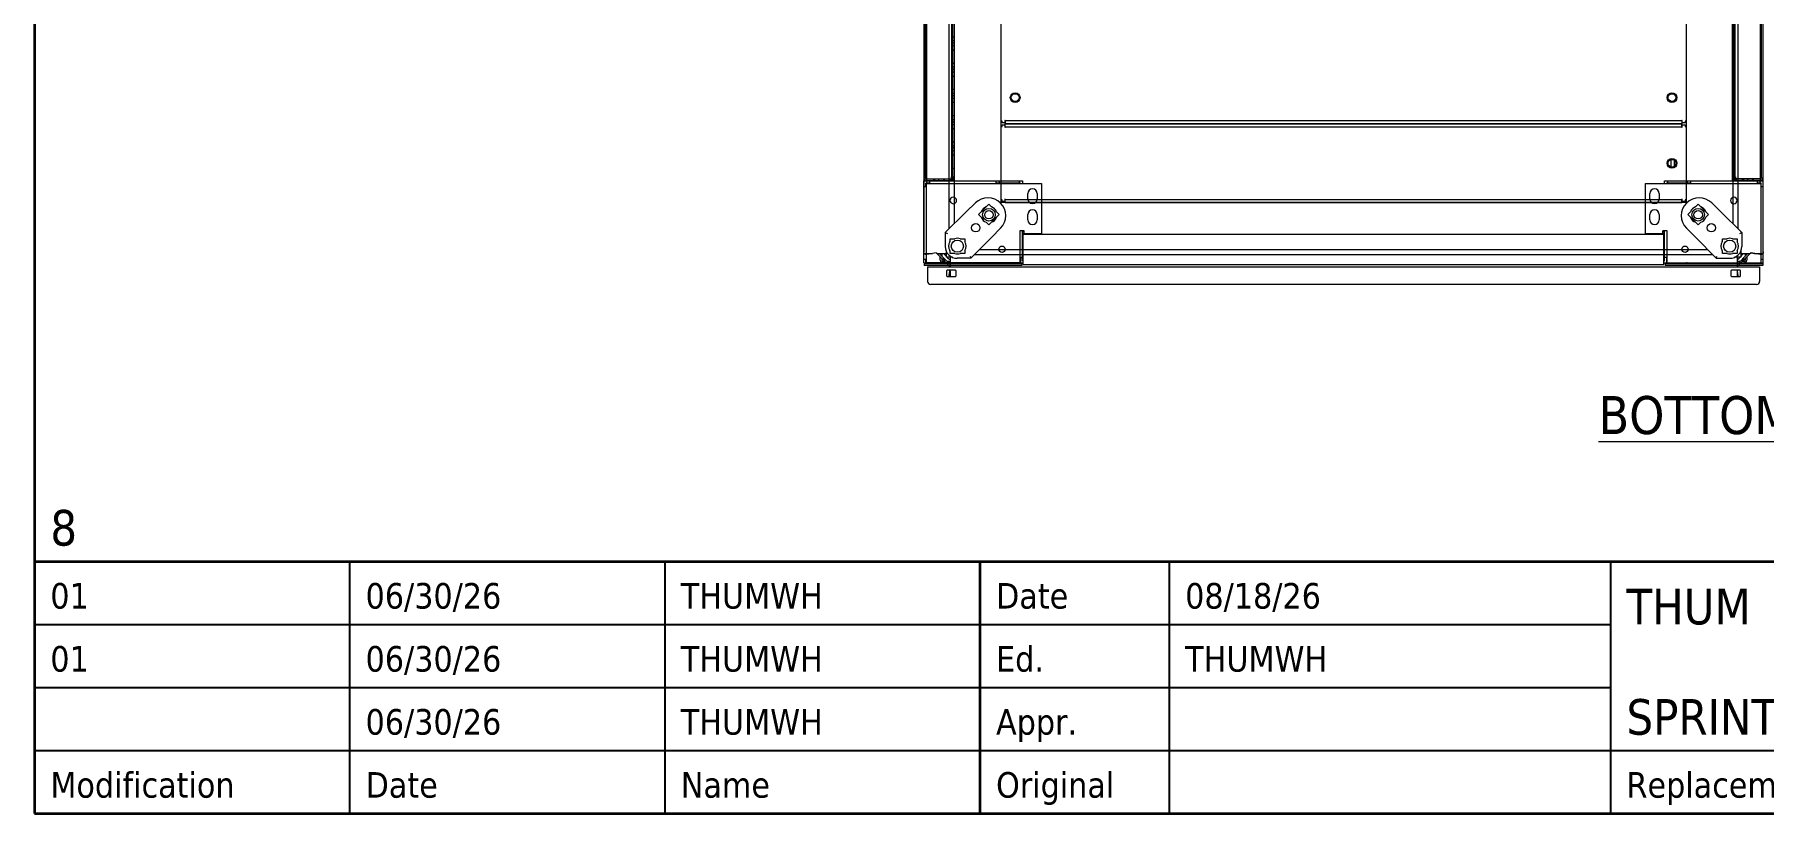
# Model space of a CAD drawing. Header units: millimetres. Extents: x 0 to 6300, y 0 to 4455.
# Drawn here: x 0 to 1645, y 0 to 741 of the extents above; entities that cross this region are included whole.
import ezdxf
from ezdxf.enums import TextEntityAlignment as Align

# ---------------------------------------------------------------- set-up
doc = ezdxf.new("R2010")
doc.units = ezdxf.units.MM
for name, color, linetype, lineweight in [('AM_0', 7, 'Continuous', 5), ('AM_4', 3, 'Continuous', 0), ('AM_7', 7, 'Continuous', 0), ('AM_9', 6, 'Continuous', 0), ('EPLAN108', 5, 'Continuous', 0), ('EPLAN201', 7, 'Continuous', 0), ('EPLAN451', 7, 'Continuous', 0), ('EPLAN452', 7, 'Continuous', 0), ('EPLAN453', 7, 'Continuous', 0)]:
    doc.layers.add(name, color=color, linetype=linetype, lineweight=lineweight)
doc.styles.add('Tahoma', font='')
doc.styles.get('Tahoma').set_extended_font_data('Tahoma')

# ---------------------------------------------------------------- blocks, each defined once
blk = doc.blocks.new('EPLFRAME')
at = {"layer": 'EPLAN201', "linetype": 'Continuous', "lineweight": 35, "ltscale": 4}
for p, q in [((0, 240), (6300, 240)), ((900, 0), (900, 240))]:
    blk.add_line(p, q, dxfattribs=at)
at = {"layer": 'EPLAN201', "linetype": 'Continuous', "lineweight": 25, "ltscale": 4}
for p, q in [((300, 0), (300, 240)), ((600, 0), (600, 240)), ((1080, 0), (1080, 240)), ((1500, 0), (1500, 240)), ((0, 180), (1500, 180)), ((0, 120), (1500, 120)), ((0, 60), (2760, 60))]:
    blk.add_line(p, q, dxfattribs=at)
at = {"layer": 'EPLAN201', "linetype": 'Continuous', "lineweight": 35, "ltscale": 4}
blk.add_lwpolyline([(0, 0), (6300, 0), (6300, 4455), (0, 4455)], close=True, dxfattribs=at)
at = {"layer": 'EPLAN201', "color": 7, "style": 'Tahoma'}
for s, height, p in [('Date', 24.38, (915, 195)), ('Ed.', 24.38, (915, 135)), ('Appr.', 24.38, (915, 75)), ('Modification', 24.381, (15, 15)), ('Date', 24.38, (315, 15)), ('Name', 24.38, (615, 15)), ('Original', 24.38, (915, 15)), ('Replacement of', 24.381, (1515, 15))]:
    blk.add_text(s, height=height, dxfattribs=at).set_placement(p)
at = {"layer": 'EPLAN451', "color": 7, "style": 'Tahoma'}
for tag, p, height in [('14_10014', (1515, 180), 33.9), ('14_10015', (2775, 180), 33.9), ('14_10011', (1515, 75), 33.9), ('14_10013', (4980, 75), 24.4), ('14_10151', (1095, 15), 24.4), ('14_10300', (6225, 15), 24.4)]:
    blk.add_attdef(tag, p, '', height=height, dxfattribs=at)
blk.add_attdef('4_25020', text='', height=24.4, dxfattribs=at).set_placement((6195, 15), align=Align.RIGHT)
at = {"layer": 'EPLAN452', "color": 7, "style": 'Tahoma'}
for tag, p, height in [('4_11041', (15, 255), 33.9), ('4_11071[1]', (15, 195), 24.4), ('4_11074[1]', (315, 195), 24.4), ('4_11070[1]', (615, 195), 24.4), ('4_11024', (1095, 195), 24.4), ('4_11011', (3465, 180), 33.9), ('4_11030', (4515, 180), 33.9), ('4_20132_1001', (5610, 195), 24.4), ('4_11071[2]', (15, 135), 24.4), ('4_11074[2]', (315, 135), 24.4), ('4_11070[2]', (615, 135), 24.4), ('4_11022', (1095, 135), 24.4), ('4_20134_1001', (5610, 135), 24.4), ('4_11071[3]', (15, 75), 24.4), ('4_11074[3]', (315, 75), 24.4), ('4_11070[3]', (615, 75), 24.4), ('4_11080', (1095, 75), 24.4), ('4_11059', (4515, 75), 24.4)]:
    blk.add_attdef(tag, p, '', height=height, dxfattribs=at)
for tag, height, p in [('4_11040', 33.9, (6285, 255)), ('4_11000', 24.4, (6285, 75)), ('4_11085', 24.4, (2115, 15)), ('4_11086', 24.4, (2745, 15))]:
    blk.add_attdef(tag, text='', height=height, dxfattribs=at).set_placement(p, align=Align.RIGHT)
at = {"layer": 'EPLAN453', "color": 7, "style": 'Tahoma'}
for tag, p in [('53_19005_1', (315, 4395)), ('53_19005', (945, 4395)), ('53_19005_8', (1575, 4395)), ('53_19005_6', (2205, 4395)), ('53_19005_7', (2835, 4395)), ('53_19005_9', (3465, 4395)), ('53_19005_3', (4095, 4395)), ('53_19005_2', (4725, 4395)), ('53_19005_4', (5355, 4395)), ('53_19005_5', (5985, 4395))]:
    blk.add_attdef(tag, text='', height=20.3, dxfattribs=at).set_placement(p, align=Align.BOTTOM_CENTER)
blk = doc.blocks.new('4_8XXX_00_19_M51GSR_OLD_1__0_in_8808_000_1__5')
at = {"layer": 'AM_0'}
for p, q in [((311.5, -284.9), (311.5, -292.1)), ((314.5, -285.4), (314.5, -291.6))]:
    blk.add_line(p, q, dxfattribs=at)
blk = doc.blocks.new('10_88XX_00_03_M51_1__0_in_8808_000_1__5')
at = {"layer": 'AM_0'}
for p, q in [((-325, -248.5), (-326, -248.5)), ((-325, -250), (-325, -248.5)), ((-322.3, -250), (-325, -250)), ((-322.3, -247.85), (-322.3, -250)), ((-322, -247.85), (-322.3, -247.85)), ((-322, -247.85), (-322, -251)), ((322, -248), (-322, -248)), ((322, -251), (-322, -251)), ((322.3, -247.85), (322, -247.85)), ((322, -247.85), (322, -251)), ((322.3, -250), (322.3, -247.85)), ((325, -250), (322.3, -250)), ((325, -248.5), (325, -250)), ((326, -248.5), (325, -248.5))]:
    blk.add_line(p, q, dxfattribs=at)
for centre, radius in [((-312.5, -226), 4.64), ((-312.5, -226), 3.7), ((312.5, -226), 4.64), ((312.5, -226), 3.7)]:
    blk.add_circle(centre, radius, dxfattribs=at)
blk = doc.blocks.new('11_88X0_00_02_M51_1__0_in_8808_000_1__5')
at = {"layer": 'AM_0'}
for p, q in [((-326, -253.5), (-325, -253.5)), ((-325, -252), (-322.3, -252)), ((-325, -253.5), (-325, -252)), ((-322.3, -252), (-322.3, -254.15)), ((-322.3, -254.15), (-322, -254.15)), ((-322, -254.15), (-322, -251)), ((-322, -251), (322, -251)), ((-322, -254), (322, -254)), ((322, -254.15), (322, -251)), ((322, -254.15), (322.3, -254.15)), ((322.3, -252), (325, -252)), ((322.3, -254.15), (322.3, -252)), ((325, -252), (325, -253.5)), ((325, -253.5), (326, -253.5)), ((-325, -323.5), (-326, -323.5)), ((-325, -325), (-325, -323.5)), ((-322.3, -325), (-325, -325)), ((-322, -322.85), (-322.3, -322.85)), ((-322.3, -322.85), (-322.3, -325)), ((-322, -326), (-322, -322.85)), ((-322, -323), (322, -323)), ((-322, -326), (322, -326)), ((322.3, -322.85), (322, -322.85)), ((322, -326), (322, -322.85)), ((322.3, -325), (322.3, -322.85)), ((325, -325), (322.3, -325)), ((325, -323.5), (325, -325)), ((326, -323.5), (325, -323.5))]:
    blk.add_line(p, q, dxfattribs=at)
for radius in [4.64, 3.7]:
    blk.add_circle((312.5, -288.5), radius, dxfattribs=at)
blk = doc.blocks.new('18_880X_00_18_M51_1__0_in_8808_000_1__5')
at = {"layer": 'AM_0'}
for p, q in [((-396, -387), (-396, -401)), ((-396, -387), (396, -387)), ((-377.5, -396), (-377.5, -390.5)), ((-377, -390), (-369.5, -390)), ((-369, -390.5), (-369, -396)), ((369, -396), (369, -390.5)), ((369.5, -390), (377, -390)), ((377.5, -390.5), (377.5, -396)), ((396, -387), (396, -401)), ((393, -404), (-393, -404)), ((-369.5, -396.5), (-377, -396.5)), ((377, -396.5), (369.5, -396.5))]:
    blk.add_line(p, q, dxfattribs=at)
for centre, radius, start, end in [((-377, -390.5), 0.5, 90, 180), ((-369.5, -390.5), 0.5, 0, 90), ((369.5, -390.5), 0.5, 90, 180), ((377, -390.5), 0.5, 0, 90), ((-393, -401), 3, 180, 270), ((-377, -396), 0.5, 180, 270), ((-369.5, -396), 0.5, 270, 0), ((369.5, -396), 0.5, 180, 270), ((377, -396), 0.5, 270, 0), ((393, -401), 3, 270, 0)]:
    blk.add_arc(centre, radius, start, end, dxfattribs=at)
blk = doc.blocks.new('19_8XXX_00_19_M51GE_1__1_0_in_8808_000_1__5')
at = {"layer": 'AM_0'}
for p, q in [((350.4, -326.3), (359, -334.8)), ((379, -354.6), (359, -334.8)), ((359, -334.8), (359, -334.8)), ((334.8, -359), (326.3, -350.4)), ((334.8, -359), (334.8, -359)), ((354.6, -379), (334.8, -359)), ((377, -355.4), (379, -354.6)), ((379, -354.6), (379, -367.7)), ((354.6, -379), (355.4, -377)), ((354.6, -379), (367.7, -379))]:
    blk.add_line(p, q, dxfattribs=at)
for centre, radius in [((337.5, -337.5), 6.01), ((337.5, -337.5), 4.01), ((367.5, -367.5), 5.81)]:
    blk.add_circle(centre, radius, dxfattribs=at)
for centre, radius, start, end in [((338.4, -338.4), 17, 45.214, 224.786), ((367.7, -367.7), 11.3, 270, 0)]:
    blk.add_arc(centre, radius, start, end, dxfattribs=at)
blk = doc.blocks.new('20_8XXX_00_19_M51GE_1__2_0_in_8808_000_1__5')
at = {"layer": 'AM_0'}
for p, q in [((-359, -334.8), (-350.4, -326.3)), ((-379, -354.6), (-359, -334.8)), ((-359, -334.8), (-359, -334.8)), ((-379, -354.6), (-379, -367.7)), ((-379, -354.6), (-377, -355.4)), ((-354.6, -379), (-334.8, -359)), ((-326.3, -350.4), (-334.8, -359)), ((-334.8, -359), (-334.8, -359)), ((-355.4, -377), (-354.6, -379)), ((-354.6, -379), (-367.7, -379))]:
    blk.add_line(p, q, dxfattribs=at)
for centre, radius in [((-337.5, -337.5), 6.01), ((-337.5, -337.5), 4.01), ((-367.5, -367.5), 5.81)]:
    blk.add_circle(centre, radius, dxfattribs=at)
for centre, radius, start, end in [((-338.4, -338.4), 17, 315.214, 134.786), ((-367.7, -367.7), 11.3, 180, 270)]:
    blk.add_arc(centre, radius, start, end, dxfattribs=at)
blk = doc.blocks.new('25_8X0X_00_12_M51_1__1_0_in_8808_000_1__5')
at = {"layer": 'AM_0'}
for p, q in [((387.3, -374.1), (374.4, -387)), ((384.8, -374.5), (374.5, -384.8)), ((396.6, -375.5), (387.8, -373.9)), ((374.3, -390), (375.5, -396.5)), ((379.6, -379.6), (379.8, -379.8)), ((381.6, -379.8), (379.8, -379.8)), ((379.8, -379.8), (379.8, -381.6))]:
    blk.add_line(p, q, dxfattribs=at)
for points in [[(387.3, -374.1), (387.4, -374), (387.4, -374), (387.4, -374), (387.5, -374), (387.5, -373.9), (387.6, -373.9), (387.6, -373.9), (387.6, -373.9), (387.7, -373.9), (387.7, -373.9), (387.8, -373.9)], [(399, -374.5), (398.9, -374.7), (398.7, -374.8), (398.5, -375), (398.4, -375.1), (398.2, -375.2), (398, -375.3), (397.8, -375.4), (397.6, -375.4), (397.4, -375.5), (397.1, -375.5), (396.9, -375.5), (396.7, -375.5), (396.6, -375.5)], [(399.5, -373), (399.5, -373.2), (399.5, -373.4), (399.4, -373.6), (399.3, -373.9), (399.3, -374.1), (399.2, -374.2), (399, -374.4), (399, -374.5)]]:
    blk.add_lwpolyline(points, dxfattribs=at)
blk = doc.blocks.new('26_8X0X_00_12_M51_1__2_0_in_8808_000_1__5')
at = {"layer": 'AM_0'}
for p, q in [((-387.8, -373.9), (-396.6, -375.5)), ((-374.4, -387), (-387.3, -374.1)), ((-374.5, -384.8), (-384.8, -374.5)), ((-379.8, -379.8), (-381.6, -379.8)), ((-379.6, -379.6), (-379.8, -379.8)), ((-379.8, -381.6), (-379.8, -379.8)), ((-375.5, -396.5), (-374.3, -390))]:
    blk.add_line(p, q, dxfattribs=at)
for points in [[(-399, -374.5), (-399.1, -374.3), (-399.2, -374.1), (-399.3, -373.9), (-399.4, -373.7), (-399.4, -373.5), (-399.5, -373.3), (-399.5, -373.1), (-399.5, -373)], [(-396.6, -375.5), (-396.8, -375.5), (-397, -375.5), (-397.2, -375.5), (-397.4, -375.5), (-397.6, -375.4), (-397.9, -375.3), (-398.1, -375.3), (-398.2, -375.2), (-398.4, -375), (-398.6, -374.9), (-398.8, -374.8), (-398.9, -374.6), (-399, -374.5)], [(-387.8, -373.9), (-387.7, -373.9), (-387.7, -373.9), (-387.6, -373.9), (-387.6, -373.9), (-387.6, -373.9), (-387.5, -373.9), (-387.5, -374), (-387.4, -374), (-387.4, -374), (-387.4, -374), (-387.3, -374.1)]]:
    blk.add_lwpolyline(points, dxfattribs=at)
blk = doc.blocks.new('36_88X8_00_11_M51_1__0_in_8808_000_1__5')
at = {"layer": 'AM_0'}
for p, q in [((-374.4, 387), (-374.5, 386.9)), ((-374.5, 386.9), (-374.5, 378)), ((374.5, 386.9), (374.4, 387)), ((374.5, 386.9), (374.5, 378)), ((-399.5, 373), (-399.5, -373)), ((-399, 374.5), (-391.1, 374.5)), ((-391.1, 374.5), (-387.8, 373.9)), ((-387.3, 374.1), (-386.9, 374.5)), ((-386.9, 374.5), (-378, 374.5)), ((-378, 378), (-372.2, 378)), ((-378, 372.2), (-378, 378)), ((351.1, 375.5), (-351.1, 375.5)), ((372.2, 378), (378, 378)), ((378, 378), (378, 372.2)), ((378, 374.5), (386.9, 374.5)), ((387.3, 374.1), (386.9, 374.5)), ((391.1, 374.5), (387.8, 373.9)), ((391.1, 374.5), (399, 374.5)), ((399.5, -373), (399.5, 373)), ((-375.5, 351.1), (-375.5, -351.1)), ((375.5, -351.1), (375.5, 351.1)), ((-399, -374.5), (-391.1, -374.5)), ((-387.8, -373.9), (-391.1, -374.5)), ((-386.9, -374.5), (-387.3, -374.1)), ((-386.9, -374.5), (-378, -374.5)), ((-378, -378), (-378, -372.2)), ((-372.2, -378), (-378, -378)), ((-374.5, -378), (-374.5, -386.9)), ((-351.1, -375.5), (351.1, -375.5)), ((378, -378), (372.2, -378)), ((374.5, -378), (374.5, -386.9)), ((378, -372.2), (378, -378)), ((378, -374.5), (386.9, -374.5)), ((386.9, -374.5), (387.3, -374.1)), ((387.8, -373.9), (391.1, -374.5)), ((391.1, -374.5), (399, -374.5)), ((-374.4, -387), (-374.5, -386.9)), ((-374.5, -391.1), (-374.3, -390)), ((-374.5, -391.1), (-374.5, -396.5)), ((374.3, -390), (374.5, -391.1)), ((374.5, -386.9), (374.4, -387)), ((374.5, -391.1), (374.5, -396.5))]:
    blk.add_line(p, q, dxfattribs=at)
for points in [[(-399.5, 373), (-399.5, 373.2), (-399.5, 373.4), (-399.4, 373.6), (-399.3, 373.9), (-399.3, 374.1), (-399.2, 374.2), (-399, 374.4), (-399, 374.5)], [(-387.3, 374.1), (-387.4, 374), (-387.4, 374), (-387.4, 374), (-387.5, 374), (-387.5, 373.9), (-387.6, 373.9), (-387.6, 373.9), (-387.6, 373.9), (-387.7, 373.9), (-387.7, 373.9), (-387.8, 373.9)], [(387.3, 374.1), (387.4, 374), (387.4, 374), (387.4, 374), (387.5, 374), (387.5, 373.9), (387.6, 373.9), (387.6, 373.9), (387.6, 373.9), (387.7, 373.9), (387.7, 373.9), (387.8, 373.9)], [(399.5, 373), (399.5, 373.2), (399.5, 373.4), (399.4, 373.6), (399.3, 373.9), (399.3, 374.1), (399.2, 374.2), (399, 374.4), (399, 374.5)], [(-399, -374.5), (-399.1, -374.3), (-399.2, -374.1), (-399.3, -373.9), (-399.4, -373.7), (-399.4, -373.5), (-399.5, -373.3), (-399.5, -373.1), (-399.5, -373)], [(-387.8, -373.9), (-387.7, -373.9), (-387.7, -373.9), (-387.6, -373.9), (-387.6, -373.9), (-387.6, -373.9), (-387.5, -373.9), (-387.5, -374), (-387.4, -374), (-387.4, -374), (-387.4, -374), (-387.3, -374.1)], [(387.8, -373.9), (387.7, -373.9), (387.7, -373.9), (387.6, -373.9), (387.6, -373.9), (387.6, -373.9), (387.5, -373.9), (387.5, -374), (387.4, -374), (387.4, -374), (387.4, -374), (387.3, -374.1)], [(399, -374.5), (399.1, -374.3), (399.2, -374.1), (399.3, -373.9), (399.4, -373.7), (399.4, -373.5), (399.5, -373.3), (399.5, -373.1), (399.5, -373)]]:
    blk.add_lwpolyline(points, dxfattribs=at)
blk = doc.blocks.new('41_88X8_00_13_M51_1__0_in_8808_000_1__5')
at = {"layer": 'AM_0'}
for p, q in [((-374.5, 382.2), (-377, 382.2)), ((-375.5, 383.8), (-374.5, 383.8)), ((374.5, 383.8), (375.5, 383.8)), ((377, 382.2), (374.5, 382.2)), ((-383.8, 374.5), (-383.8, 375.5)), ((-382.2, 377), (-382.2, 374.5)), ((382.2, 377), (382.2, 374.5)), ((383.8, 375.5), (383.8, 374.5)), ((-383.8, -375.5), (-383.8, -374.5)), ((-383.8, -380.8), (-383.8, -377.6)), ((-382.2, -374.5), (-382.2, -377)), ((382.2, -374.5), (382.2, -377)), ((383.8, -374.5), (383.8, -375.5)), ((383.8, -377.6), (383.8, -380.8)), ((-382.2, -379.1), (-382.2, -380.8)), ((-379.1, -382.2), (-380.8, -382.2)), ((-377.6, -383.8), (-380.8, -383.8)), ((-374.5, -382.2), (-377, -382.2)), ((-374.5, -383.8), (-375.5, -383.8)), ((377, -382.2), (374.5, -382.2)), ((375.5, -383.8), (374.5, -383.8)), ((380.8, -383.8), (377.6, -383.8)), ((380.8, -382.2), (379.1, -382.2)), ((382.2, -379.1), (382.2, -380.8))]:
    blk.add_line(p, q, dxfattribs=at)
for centre, radius, start, end in [((-367.5, 367.5), 14.5, 118.8657, 133.6028), ((367.5, 367.5), 14.5, 46.3972, 61.1343), ((380.8, 380.8), 3, 8.818, 81.182), ((-367.5, 367.5), 14.5, 136.3972, 151.1343), ((367.5, 367.5), 14.5, 28.8657, 43.6028), ((-367.5, -367.5), 14.5, 208.8657, 223.6028), ((-367.5, -367.5), 14.5, 226.3972, 241.1343), ((367.5, -367.5), 14.5, 298.8657, 313.6028), ((367.5, -367.5), 14.5, 316.3972, 331.1343), ((-380.8, -380.8), 3, 180, 270), ((-380.8, -380.8), 1.5, 180, 270), ((380.8, -380.8), 3, 270, 0), ((380.8, -380.8), 1.5, 270, 0)]:
    blk.add_arc(centre, radius, start, end, dxfattribs=at)
blk = doc.blocks.new('42_88X8_00_01_M51_1__0_in_8808_000_1__5')
at = {"layer": 'AM_0'}
for p, q in [((-346.2, 370.5), (346.2, 370.5)), ((-370.5, 346.2), (-370.5, -346.2)), ((370.5, 346.2), (370.5, -346.2)), ((-326.4, 326.4), (-326, 326)), ((326, 326), (-326, 326)), ((-326, 326), (-326, -326)), ((326, 326), (326.4, 326.4)), ((326, 326), (326, -326)), ((-326.4, -326.4), (-326, -326)), ((326, -326), (-326, -326)), ((326.4, -326.4), (326, -326)), ((-346.2, -370.5), (346.2, -370.5))]:
    blk.add_line(p, q, dxfattribs=at)
blk = doc.blocks.new('1_8660_0XX_200_P3_1_0_in_8660_023_1_300__5')
at = {"layer": 'AM_0'}
for p, q in [((306, -133.5), (306, -136)), ((306, -133.5), (308, -133.5)), ((306, -134), (399, -134)), ((399, -136), (306, -136)), ((326, -134), (326, -133.5)), ((345.5, -133.9), (326, -133.9)), ((345.5, -133.9), (345.5, -133.5)), ((359.5, -134), (359.5, -133.5)), ((379, -133.5), (379, -134)), ((397, -133.5), (399, -133.5)), ((399, -133.5), (399, -136))]:
    blk.add_line(p, q, dxfattribs=at)
for points in [[(327, -133.5), (326.9, -133.5), (326.8, -133.5), (326.7, -133.5), (326.7, -133.5), (326.6, -133.5), (326.5, -133.5), (326.4, -133.5), (326.4, -133.5), (326.3, -133.5), (326.2, -133.6), (326.2, -133.6), (326.1, -133.6), (326.1, -133.6), (326.1, -133.6), (326, -133.6), (326, -133.6), (326, -133.7), (326, -133.7)], [(378, -133.5), (378.1, -133.5), (378.2, -133.5), (378.3, -133.5), (378.3, -133.5), (378.4, -133.5), (378.5, -133.5), (378.6, -133.5), (378.6, -133.5), (378.7, -133.5), (378.8, -133.6), (378.8, -133.6), (378.9, -133.6), (378.9, -133.6), (378.9, -133.6), (379, -133.6), (379, -133.6), (379, -133.7), (379, -133.7)]]:
    blk.add_lwpolyline(points, dxfattribs=at)
blk = doc.blocks.new('2_8600_0XX_200_P21_1_0_in_8660_023_1_300__5')
at = {"layer": 'AM_0'}
for p, q in [((287.5, -58), (397, -58)), ((287.5, -105.8), (287.5, -58)), ((305.5, -55.5), (399.5, -55.5)), ((305.5, -58), (305.5, -55.5)), ((307.5, -57.5), (307.5, -58)), ((330.5, -57.5), (307.5, -57.5)), ((308.5, -57.5), (308.5, -55.5)), ((327.5, -57.5), (327.5, -55.5)), ((330.5, -58), (330.5, -55.5)), ((371, -51.5), (373, -51.5)), ((371, -55.5), (371, -51.5)), ((373, -51.5), (373, -55.5)), ((393.9, -58), (393.9, -55.5)), ((397.5, -57.5), (393.9, -57.5)), ((396.5, -57.5), (396.5, -55.5)), ((397, -58), (397, -133.5)), ((399.5, -61.2), (397, -61.2)), ((397.5, -61.2), (397.5, -57.5)), ((399.5, -133.5), (399.5, -55.5)), ((291.5, -72.5), (291.5, -67.5)), ((300.5, -67.5), (300.5, -72.5)), ((334.9, -80.2), (337.5, -77.6)), ((337.5, -77.6), (347.4, -87.5)), ((369.2, -72), (369.5, -71.7)), ((373.8, -76), (373.5, -76.3)), ((291.5, -92.5), (291.5, -87.5)), ((300.5, -87.5), (300.5, -92.5)), ((327.6, -87.5), (330.2, -84.9)), ((337.5, -97.4), (327.6, -87.5)), ((340.1, -94.8), (337.5, -97.4)), ((347.4, -87.5), (344.8, -90.1)), ((305.5, -105.8), (287.5, -105.8)), ((304, -105.8), (304, -102.8)), ((308, -102.8), (304, -102.8)), ((304, -103.8), (305.5, -103.8)), ((305.5, -131.5), (305.5, -102.8)), ((308, -133.5), (308, -102.8)), ((360.5, -113), (360.5, -110.5)), ((360.5, -110.5), (364.8, -110.5)), ((370.2, -110.5), (374.5, -110.5)), ((374.5, -110.5), (374.5, -113)), ((304.8, -131.5), (305.5, -131.5)), ((308, -128.3), (305.5, -128.3)), ((307.5, -128.5), (305.5, -128.5)), ((307.5, -128.3), (307.5, -133.5)), ((360.5, -124.5), (360.5, -122)), ((364.8, -124.5), (360.5, -124.5)), ((374.5, -124.5), (370.2, -124.5)), ((374.5, -122), (374.5, -124.5)), ((399.5, -130.1), (397, -130.1)), ((397.5, -133.5), (397.5, -130.1)), ((304.8, -133.5), (306, -133.5)), ((308, -133.5), (397, -133.5)), ((399, -133.5), (399.5, -133.5))]:
    blk.add_line(p, q, dxfattribs=at)
for centre, radius in [((350, -100), 4), ((325, -120.5), 3.05)]:
    blk.add_circle(centre, radius, dxfattribs=at)
for centre, radius, start, end in [((296, -67.5), 4.5, 0, 180), ((296, -72.5), 4.5, 180, 0), ((337.5, -87.5), 7.75, 109.5854, 160.4146), ((337.5, -87.5), 7.75, 19.5854, 70.4146), ((371.4, -74.1), 3.05, 135, 315), ((371.6, -73.9), 3.05, 315, 135), ((296, -87.5), 4.5, 0, 180), ((296, -92.5), 4.5, 180, 0), ((337.5, -87.5), 7.75, 199.5854, 250.4146), ((337.5, -87.5), 7.75, 289.5854, 340.4146), ((366, -117.5), 7, 143.1301, 216.8699), ((360, -113), 0.5, 323.1301, 0), ((364.8, -110), 0.5, 270, 291.0395), ((367.5, -117), 7, 68.9605, 111.0395), ((370.2, -110), 0.5, 248.9605, 270), ((375, -113), 0.5, 180, 216.8699), ((369, -117.5), 7, 323.1301, 36.8699), ((360, -122), 0.5, 0, 36.8699), ((364.8, -125), 0.5, 68.9605, 90), ((367.5, -118), 7, 248.9605, 291.0395), ((370.2, -125), 0.5, 90, 111.0395), ((375, -122), 0.5, 143.1301, 180)]:
    blk.add_arc(centre, radius, start, end, dxfattribs=at)
blk = doc.blocks.new('3_8660_0XX_200_P3_2_0_in_8660_023_1_300__5')
at = {"layer": 'AM_0'}
for p, q in [((-399, -133.5), (-399, -136)), ((-399, -133.5), (-397, -133.5)), ((-399, -134), (-306, -134)), ((-306, -136), (-399, -136)), ((-379, -134), (-379, -133.5)), ((-359.5, -133.9), (-379, -133.9)), ((-359.5, -133.9), (-359.5, -133.5)), ((-345.5, -134), (-345.5, -133.5)), ((-326, -133.5), (-326, -134)), ((-308, -133.5), (-306, -133.5)), ((-306, -133.5), (-306, -136))]:
    blk.add_line(p, q, dxfattribs=at)
for points in [[(-378, -133.5), (-378.1, -133.5), (-378.2, -133.5), (-378.3, -133.5), (-378.3, -133.5), (-378.4, -133.5), (-378.5, -133.5), (-378.6, -133.5), (-378.6, -133.5), (-378.7, -133.5), (-378.8, -133.6), (-378.8, -133.6), (-378.9, -133.6), (-378.9, -133.6), (-378.9, -133.6), (-379, -133.6), (-379, -133.6), (-379, -133.7), (-379, -133.7)], [(-327, -133.5), (-326.9, -133.5), (-326.8, -133.5), (-326.7, -133.5), (-326.7, -133.5), (-326.6, -133.5), (-326.5, -133.5), (-326.4, -133.5), (-326.4, -133.5), (-326.3, -133.5), (-326.2, -133.6), (-326.2, -133.6), (-326.1, -133.6), (-326.1, -133.6), (-326.1, -133.6), (-326, -133.6), (-326, -133.6), (-326, -133.7), (-326, -133.7)]]:
    blk.add_lwpolyline(points, dxfattribs=at)
blk = doc.blocks.new('4_8600_0XX_200_P2_1_0_in_8660_023_1_300__5')
at = {"layer": 'AM_0'}
for p, q in [((-399.5, -55.5), (-305.5, -55.5)), ((-399.5, -133.5), (-399.5, -55.5)), ((-397, -61.2), (-399.5, -61.2)), ((-393.9, -57.5), (-397.5, -57.5)), ((-397.5, -61.2), (-397.5, -57.5)), ((-397, -58), (-287.5, -58)), ((-397, -133.5), (-397, -58)), ((-396.5, -57.5), (-396.5, -55.5)), ((-393.9, -55.5), (-393.9, -58)), ((-373, -55.5), (-373, -51.5)), ((-373, -51.5), (-371, -51.5)), ((-371, -51.5), (-371, -55.5)), ((-330.5, -58), (-330.5, -55.5)), ((-307.5, -57.5), (-330.5, -57.5)), ((-327.5, -57.5), (-327.5, -55.5)), ((-308.5, -57.5), (-308.5, -55.5)), ((-307.5, -58), (-307.5, -57.5)), ((-305.5, -55.5), (-305.5, -58)), ((-287.5, -58), (-287.5, -105.8)), ((-373.5, -76.3), (-373.8, -76)), ((-369.5, -71.7), (-369.2, -72)), ((-347.4, -87.5), (-337.5, -77.6)), ((-337.5, -77.6), (-334.9, -80.2)), ((-300.5, -72.5), (-300.5, -67.5)), ((-291.5, -67.5), (-291.5, -72.5)), ((-344.8, -90.1), (-347.4, -87.5)), ((-337.5, -97.4), (-340.1, -94.8)), ((-327.6, -87.5), (-337.5, -97.4)), ((-330.2, -84.9), (-327.6, -87.5)), ((-300.5, -92.5), (-300.5, -87.5)), ((-291.5, -87.5), (-291.5, -92.5)), ((-374.5, -113), (-374.5, -110.5)), ((-374.5, -110.5), (-370.2, -110.5)), ((-364.8, -110.5), (-360.5, -110.5)), ((-360.5, -110.5), (-360.5, -113)), ((-308, -102.8), (-308, -133.5)), ((-304, -102.8), (-308, -102.8)), ((-305.5, -131.5), (-305.5, -102.8)), ((-305.5, -103.8), (-304, -103.8)), ((-287.5, -105.8), (-305.5, -105.8)), ((-304, -105.8), (-304, -102.8)), ((-397, -130.1), (-399.5, -130.1)), ((-397.5, -133.5), (-397.5, -130.1)), ((-374.5, -124.5), (-374.5, -122)), ((-370.2, -124.5), (-374.5, -124.5)), ((-360.5, -124.5), (-364.8, -124.5)), ((-360.5, -122), (-360.5, -124.5)), ((-305.5, -128.3), (-308, -128.3)), ((-307.5, -128.3), (-307.5, -133.5)), ((-307.5, -128.5), (-305.5, -128.5)), ((-305.5, -131.5), (-304.8, -131.5)), ((-399, -133.5), (-399.5, -133.5)), ((-308, -133.5), (-397, -133.5)), ((-306, -133.5), (-304.8, -133.5))]:
    blk.add_line(p, q, dxfattribs=at)
for centre, radius in [((-350, -100), 4), ((-325, -120.5), 3.05)]:
    blk.add_circle(centre, radius, dxfattribs=at)
for centre, radius, start, end in [((-296, -67.5), 4.5, 0, 180), ((-371.6, -73.9), 3.05, 45, 225), ((-371.4, -74.1), 3.05, 225, 45), ((-337.5, -87.5), 7.75, 109.5854, 160.4146), ((-337.5, -87.5), 7.75, 19.5854, 70.4146), ((-296, -72.5), 4.5, 180, 0), ((-337.5, -87.5), 7.75, 199.5854, 250.4146), ((-337.5, -87.5), 7.75, 289.5854, 340.4146), ((-296, -87.5), 4.5, 360, 180), ((-296, -92.5), 4.5, 180, 0), ((-369, -117.5), 7, 143.1301, 216.8699), ((-375, -113), 0.5, 323.1301, 0), ((-370.2, -110), 0.5, 270, 291.0395), ((-367.5, -117), 7, 68.9605, 111.0395), ((-364.8, -110), 0.5, 248.9605, 270), ((-360, -113), 0.5, 180, 216.8699), ((-366, -117.5), 7, 323.1301, 36.8699), ((-375, -122), 0.5, 360, 36.8699), ((-370.2, -125), 0.5, 68.9605, 90), ((-367.5, -118), 7, 248.9605, 291.0395), ((-364.8, -125), 0.5, 90, 111.0395), ((-360, -122), 0.5, 143.1301, 180)]:
    blk.add_arc(centre, radius, start, end, dxfattribs=at)
blk = doc.blocks.new('5_8660_023_P1_0_in_8660_023_1_300__5')
at = {"layer": 'AM_0'}
for p, q in [((-304.75, -106), (304.75, -106)), ((-304.75, -135), (-304.75, -106)), ((304.75, -135), (304.75, -106)), ((-304.75, -135), (304.75, -135))]:
    blk.add_line(p, q, dxfattribs=at)
blk = doc.blocks.new('1_8660_044_P1_1_0_in_8660_044_1_300__5')
at = {"layer": 'AM_0'}
for p, q in [((-150, 303), (-150, -303)), ((-147.5, 305.5), (-121, 305.5)), ((-121, 305.5), (-121, -305.5)), ((-147.5, -305.5), (-121, -305.5))]:
    blk.add_line(p, q, dxfattribs=at)
for points in [[(-147.5, 305.5), (-147.7, 305.5), (-147.9, 305.5), (-148.1, 305.4), (-148.4, 305.3), (-148.6, 305.3), (-148.8, 305.2), (-148.9, 305), (-149.1, 304.9), (-149.3, 304.8), (-149.4, 304.6), (-149.5, 304.4), (-149.7, 304.3), (-149.8, 304.1), (-149.8, 303.9), (-149.9, 303.6), (-150, 303.4), (-150, 303.2), (-150, 303)], [(-150, -303), (-150, -303.2), (-150, -303.4), (-149.9, -303.6), (-149.8, -303.9), (-149.8, -304.1), (-149.7, -304.2), (-149.5, -304.4), (-149.4, -304.6), (-149.3, -304.8), (-149.1, -304.9), (-148.9, -305), (-148.8, -305.2), (-148.6, -305.3), (-148.4, -305.3), (-148.1, -305.4), (-147.9, -305.5), (-147.7, -305.5), (-147.5, -305.5)]]:
    blk.add_lwpolyline(points, dxfattribs=at)
at = {"layer": 'AM_4'}
for p, q in [((-147.5, 305.5), (-147.5, -305.5)), ((-123.5, 305.5), (-123.5, -305.5))]:
    blk.add_line(p, q, dxfattribs=at)
at = {"layer": 'AM_7', "ltscale": 1.5}
for p, q in [((-135.5, 305.6), (-135.5, 303.9)), ((-120.9, 275), (-122.6, 275)), ((-120.9, 250), (-122.6, 250)), ((-120.9, 225), (-122.6, 225)), ((-120.9, 200), (-122.6, 200)), ((-120.9, 175), (-122.6, 175)), ((-120.9, 150), (-122.6, 150)), ((-120.9, 125), (-122.6, 125)), ((-120.9, 100), (-122.6, 100)), ((-120.9, 75), (-122.6, 75)), ((-120.9, 50), (-122.6, 50)), ((-120.9, 25), (-122.6, 25)), ((-120.9, 0), (-122.6, 0)), ((-120.9, -25), (-122.6, -25)), ((-120.9, -50), (-122.6, -50)), ((-120.9, -75), (-122.6, -75)), ((-120.9, -100), (-122.6, -100)), ((-120.9, -125), (-122.6, -125)), ((-120.9, -150), (-122.6, -150)), ((-120.9, -175), (-122.6, -175)), ((-120.9, -200), (-122.6, -200)), ((-120.9, -225), (-122.6, -225)), ((-120.9, -250), (-122.6, -250)), ((-120.9, -275), (-122.6, -275)), ((-135.5, -305.6), (-135.5, -303.9))]:
    blk.add_line(p, q, dxfattribs=at)
at = {"layer": 'AM_9', "ltscale": 2}
for p, q in [((-148.5, 303), (-150, 303)), ((-148.5, 303), (-148.5, -303)), ((-147.5, 304), (-121, 304)), ((-140.8, 305.5), (-140.8, 304)), ((-139.8, 304), (-139.8, 305.5)), ((-131.2, 304), (-131.2, 305.5)), ((-130.2, 304), (-130.2, 305.5)), ((-124.5, 304), (-124.5, 305.5)), ((-124, 304), (-124, 305.5)), ((-123, 304), (-123, 305.5)), ((-122.5, 305.5), (-122.5, -305.5)), ((-122.5, 293.8), (-121, 293.8)), ((-122.5, 281.2), (-121, 281.2)), ((-121, 277.2), (-122.5, 277.2)), ((-122.5, 272.8), (-121, 272.8)), ((-122.5, 268.8), (-121, 268.8)), ((-122.5, 256.2), (-121, 256.2)), ((-121, 252.2), (-122.5, 252.2)), ((-122.5, 247.8), (-121, 247.8)), ((-122.5, 243.8), (-121, 243.8)), ((-122.5, 231.2), (-121, 231.2)), ((-121, 227.2), (-122.5, 227.2)), ((-122.5, 222.8), (-121, 222.8)), ((-122.5, 218.8), (-121, 218.8)), ((-122.5, 206.2), (-121, 206.2)), ((-121, 202.2), (-122.5, 202.2)), ((-122.5, 197.8), (-121, 197.8)), ((-122.5, 193.8), (-121, 193.8)), ((-122.5, 181.2), (-121, 181.2)), ((-121, 177.2), (-122.5, 177.2)), ((-122.5, 172.8), (-121, 172.8)), ((-122.5, 168.8), (-121, 168.8)), ((-122.5, 156.2), (-121, 156.2)), ((-121, 152.2), (-122.5, 152.2)), ((-122.5, 147.8), (-121, 147.8)), ((-122.5, 143.8), (-121, 143.8)), ((-122.5, 131.2), (-121, 131.2)), ((-121, 127.2), (-122.5, 127.2)), ((-122.5, 122.8), (-121, 122.8)), ((-122.5, 118.8), (-121, 118.8)), ((-122.5, 106.2), (-121, 106.2)), ((-121, 102.2), (-122.5, 102.2)), ((-122.5, 97.8), (-121, 97.8)), ((-122.5, 93.8), (-121, 93.8)), ((-122.5, 81.2), (-121, 81.2)), ((-121, 77.2), (-122.5, 77.2)), ((-122.5, 72.8), (-121, 72.8)), ((-122.5, 68.8), (-121, 68.8)), ((-122.5, 56.2), (-121, 56.2)), ((-121, 52.2), (-122.5, 52.2)), ((-122.5, 47.8), (-121, 47.8)), ((-122.5, 43.8), (-121, 43.8)), ((-122.5, 31.2), (-121, 31.2)), ((-121, 27.2), (-122.5, 27.2)), ((-122.5, 22.8), (-121, 22.8)), ((-122.5, 18.8), (-121, 18.8)), ((-122.5, 6.2), (-121, 6.2)), ((-121, 2.2), (-122.5, 2.2)), ((-122.5, -2.3), (-121, -2.3)), ((-122.5, -6.3), (-121, -6.3)), ((-122.5, -18.8), (-121, -18.8)), ((-121, -22.8), (-122.5, -22.8)), ((-122.5, -27.2), (-121, -27.2)), ((-122.5, -31.2), (-121, -31.2)), ((-122.5, -43.8), (-121, -43.8)), ((-121, -47.8), (-122.5, -47.8)), ((-122.5, -52.2), (-121, -52.2)), ((-122.5, -56.2), (-121, -56.2)), ((-122.5, -68.8), (-121, -68.8)), ((-121, -72.8), (-122.5, -72.8)), ((-122.5, -77.2), (-121, -77.2)), ((-122.5, -81.2), (-121, -81.2)), ((-122.5, -93.8), (-121, -93.8)), ((-121, -97.8), (-122.5, -97.8)), ((-122.5, -102.2), (-121, -102.2)), ((-122.5, -106.2), (-121, -106.2)), ((-122.5, -118.8), (-121, -118.8)), ((-121, -122.8), (-122.5, -122.8)), ((-122.5, -127.2), (-121, -127.2)), ((-122.5, -131.2), (-121, -131.2)), ((-122.5, -143.8), (-121, -143.8)), ((-121, -147.8), (-122.5, -147.8)), ((-122.5, -152.2), (-121, -152.2)), ((-122.5, -156.2), (-121, -156.2)), ((-122.5, -168.8), (-121, -168.8)), ((-121, -172.8), (-122.5, -172.8)), ((-122.5, -177.2), (-121, -177.2)), ((-122.5, -181.2), (-121, -181.2)), ((-122.5, -193.8), (-121, -193.8)), ((-121, -197.8), (-122.5, -197.8)), ((-122.5, -202.2), (-121, -202.2)), ((-122.5, -206.2), (-121, -206.2)), ((-122.5, -218.8), (-121, -218.8)), ((-121, -222.8), (-122.5, -222.8)), ((-122.5, -227.2), (-121, -227.2)), ((-122.5, -231.2), (-121, -231.2)), ((-122.5, -243.8), (-121, -243.8)), ((-121, -247.8), (-122.5, -247.8)), ((-122.5, -252.2), (-121, -252.2)), ((-122.5, -256.2), (-121, -256.2)), ((-122.5, -268.8), (-121, -268.8)), ((-121, -272.8), (-122.5, -272.8)), ((-122.5, -277.2), (-121, -277.2)), ((-122.5, -281.2), (-121, -281.2)), ((-122.5, -293.8), (-121, -293.8)), ((-148.5, -303), (-150, -303)), ((-147.5, -304), (-121, -304)), ((-140.8, -304), (-140.8, -305.5)), ((-139.8, -304), (-139.8, -305.5)), ((-131.2, -304), (-131.2, -305.5)), ((-130.2, -305.5), (-130.2, -304)), ((-124.5, -304), (-124.5, -305.5)), ((-124, -304), (-124, -305.5)), ((-123, -304), (-123, -305.5))]:
    blk.add_line(p, q, dxfattribs=at)
for points in [[(-147.5, 304), (-147.6, 304), (-147.7, 304), (-147.8, 304), (-147.8, 303.9), (-147.9, 303.9), (-148, 303.9), (-148.1, 303.8), (-148.1, 303.8), (-148.2, 303.7), (-148.3, 303.6), (-148.3, 303.6), (-148.4, 303.5), (-148.4, 303.4), (-148.4, 303.3), (-148.5, 303.3), (-148.5, 303.2), (-148.5, 303.1), (-148.5, 303)], [(-148.5, -303), (-148.5, -303.1), (-148.5, -303.2), (-148.5, -303.3), (-148.4, -303.3), (-148.4, -303.4), (-148.4, -303.5), (-148.3, -303.6), (-148.3, -303.6), (-148.2, -303.7), (-148.1, -303.8), (-148.1, -303.8), (-148, -303.9), (-147.9, -303.9), (-147.8, -303.9), (-147.8, -304), (-147.7, -304), (-147.6, -304), (-147.5, -304)]]:
    blk.add_lwpolyline(points, dxfattribs=at)
blk = doc.blocks.new('2_8660_044_P1_2_0_in_8660_044_1_300__5')
at = {"layer": 'AM_0'}
for p, q in [((147.5, 305.5), (121, 305.5)), ((121, -305.5), (121, 305.5)), ((150, -303), (150, 303)), ((147.5, -305.5), (121, -305.5))]:
    blk.add_line(p, q, dxfattribs=at)
for points in [[(150, 303), (150, 303.2), (150, 303.4), (149.9, 303.6), (149.8, 303.9), (149.8, 304.1), (149.7, 304.2), (149.5, 304.4), (149.4, 304.6), (149.3, 304.8), (149.1, 304.9), (148.9, 305), (148.7, 305.2), (148.6, 305.3), (148.4, 305.3), (148.1, 305.4), (147.9, 305.5), (147.7, 305.5), (147.5, 305.5)], [(147.5, -305.5), (147.7, -305.5), (147.9, -305.5), (148.1, -305.4), (148.4, -305.3), (148.6, -305.3), (148.7, -305.2), (148.9, -305), (149.1, -304.9), (149.3, -304.8), (149.4, -304.6), (149.5, -304.4), (149.7, -304.3), (149.8, -304.1), (149.8, -303.9), (149.9, -303.6), (150, -303.4), (150, -303.2), (150, -303)]]:
    blk.add_lwpolyline(points, dxfattribs=at)
at = {"layer": 'AM_4'}
for p, q in [((123.5, -305.5), (123.5, 305.5)), ((147.5, -305.5), (147.5, 305.5))]:
    blk.add_line(p, q, dxfattribs=at)
at = {"layer": 'AM_7', "ltscale": 1.5}
for p, q in [((135.5, 305.6), (135.5, 303.9)), ((120.9, 275), (122.6, 275)), ((120.9, 250), (122.6, 250)), ((120.9, 225), (122.6, 225)), ((120.9, 200), (122.6, 200)), ((120.9, 175), (122.6, 175)), ((120.9, 150), (122.6, 150)), ((120.9, 125), (122.6, 125)), ((120.9, 100), (122.6, 100)), ((120.9, 75), (122.6, 75)), ((120.9, 50), (122.6, 50)), ((120.9, 25), (122.6, 25)), ((120.9, 0), (122.6, 0)), ((120.9, -25), (122.6, -25)), ((120.9, -50), (122.6, -50)), ((120.9, -75), (122.6, -75)), ((120.9, -100), (122.6, -100)), ((120.9, -125), (122.6, -125)), ((120.9, -150), (122.6, -150)), ((120.9, -175), (122.6, -175)), ((120.9, -200), (122.6, -200)), ((120.9, -225), (122.6, -225)), ((120.9, -250), (122.6, -250)), ((120.9, -275), (122.6, -275)), ((135.5, -305.6), (135.5, -303.9))]:
    blk.add_line(p, q, dxfattribs=at)
at = {"layer": 'AM_9', "ltscale": 2}
for p, q in [((147.5, 304), (121, 304)), ((122.5, -305.5), (122.5, 305.5)), ((123, 304), (123, 305.5)), ((124, 304), (124, 305.5)), ((124.5, 304), (124.5, 305.5)), ((130.2, 305.5), (130.2, 304)), ((131.2, 304), (131.2, 305.5)), ((139.8, 304), (139.8, 305.5)), ((140.8, 304), (140.8, 305.5)), ((148.5, 303), (150, 303)), ((148.5, -303), (148.5, 303)), ((122.5, 293.8), (121, 293.8)), ((122.5, 281.2), (121, 281.2)), ((122.5, 277.2), (121, 277.2)), ((121, 272.8), (122.5, 272.8)), ((122.5, 268.8), (121, 268.8)), ((122.5, 256.2), (121, 256.2)), ((122.5, 252.2), (121, 252.2)), ((121, 247.8), (122.5, 247.8)), ((122.5, 243.8), (121, 243.8)), ((122.5, 231.2), (121, 231.2)), ((122.5, 227.2), (121, 227.2)), ((121, 222.8), (122.5, 222.8)), ((122.5, 218.8), (121, 218.8)), ((122.5, 206.2), (121, 206.2)), ((122.5, 202.2), (121, 202.2)), ((121, 197.8), (122.5, 197.8)), ((122.5, 193.8), (121, 193.8)), ((122.5, 181.2), (121, 181.2)), ((122.5, 177.2), (121, 177.2)), ((121, 172.8), (122.5, 172.8)), ((122.5, 168.8), (121, 168.8)), ((122.5, 156.2), (121, 156.2)), ((122.5, 152.2), (121, 152.2)), ((121, 147.8), (122.5, 147.8)), ((122.5, 143.8), (121, 143.8)), ((122.5, 131.2), (121, 131.2)), ((122.5, 127.2), (121, 127.2)), ((121, 122.8), (122.5, 122.8)), ((122.5, 118.8), (121, 118.8)), ((122.5, 106.2), (121, 106.2)), ((122.5, 102.2), (121, 102.2)), ((121, 97.8), (122.5, 97.8)), ((122.5, 93.8), (121, 93.8)), ((122.5, 81.2), (121, 81.2)), ((122.5, 77.2), (121, 77.2)), ((121, 72.8), (122.5, 72.8)), ((122.5, 68.8), (121, 68.8)), ((122.5, 56.2), (121, 56.2)), ((122.5, 52.2), (121, 52.2)), ((121, 47.8), (122.5, 47.8)), ((122.5, 43.8), (121, 43.8)), ((122.5, 31.2), (121, 31.2)), ((122.5, 27.2), (121, 27.2)), ((121, 22.8), (122.5, 22.8)), ((122.5, 18.8), (121, 18.8)), ((122.5, 6.3), (121, 6.3)), ((122.5, 2.3), (121, 2.3)), ((121, -2.2), (122.5, -2.2)), ((122.5, -6.2), (121, -6.2)), ((122.5, -18.8), (121, -18.8)), ((122.5, -22.8), (121, -22.8)), ((121, -27.2), (122.5, -27.2)), ((122.5, -31.2), (121, -31.2)), ((122.5, -43.8), (121, -43.8)), ((122.5, -47.8), (121, -47.8)), ((121, -52.2), (122.5, -52.2)), ((122.5, -56.2), (121, -56.2)), ((122.5, -68.8), (121, -68.8)), ((122.5, -72.8), (121, -72.8)), ((121, -77.2), (122.5, -77.2)), ((122.5, -81.2), (121, -81.2)), ((122.5, -93.8), (121, -93.8)), ((122.5, -97.8), (121, -97.8)), ((121, -102.2), (122.5, -102.2)), ((122.5, -106.2), (121, -106.2)), ((122.5, -118.8), (121, -118.8)), ((122.5, -122.8), (121, -122.8)), ((121, -127.2), (122.5, -127.2)), ((122.5, -131.2), (121, -131.2)), ((122.5, -143.8), (121, -143.8)), ((122.5, -147.8), (121, -147.8)), ((121, -152.2), (122.5, -152.2)), ((122.5, -156.2), (121, -156.2)), ((122.5, -168.8), (121, -168.8)), ((122.5, -172.8), (121, -172.8)), ((121, -177.2), (122.5, -177.2)), ((122.5, -181.2), (121, -181.2)), ((122.5, -193.8), (121, -193.8)), ((122.5, -197.8), (121, -197.8)), ((121, -202.2), (122.5, -202.2)), ((122.5, -206.2), (121, -206.2)), ((122.5, -218.8), (121, -218.8)), ((122.5, -222.8), (121, -222.8)), ((121, -227.2), (122.5, -227.2)), ((122.5, -231.2), (121, -231.2)), ((122.5, -243.8), (121, -243.8)), ((122.5, -247.8), (121, -247.8)), ((121, -252.2), (122.5, -252.2)), ((122.5, -256.2), (121, -256.2)), ((122.5, -268.8), (121, -268.8)), ((122.5, -272.8), (121, -272.8)), ((121, -277.2), (122.5, -277.2)), ((122.5, -281.2), (121, -281.2)), ((122.5, -293.8), (121, -293.8)), ((147.5, -304), (121, -304)), ((123, -304), (123, -305.5)), ((124, -304), (124, -305.5)), ((124.5, -304), (124.5, -305.5)), ((130.2, -304), (130.2, -305.5)), ((131.2, -304), (131.2, -305.5)), ((139.8, -304), (139.8, -305.5)), ((140.8, -305.5), (140.8, -304)), ((148.5, -303), (150, -303))]:
    blk.add_line(p, q, dxfattribs=at)
for points in [[(148.5, 303), (148.5, 303.1), (148.5, 303.2), (148.5, 303.3), (148.4, 303.3), (148.4, 303.4), (148.4, 303.5), (148.3, 303.6), (148.3, 303.6), (148.2, 303.7), (148.1, 303.8), (148.1, 303.8), (148, 303.9), (147.9, 303.9), (147.8, 303.9), (147.8, 304), (147.7, 304), (147.6, 304), (147.5, 304)], [(147.5, -304), (147.6, -304), (147.7, -304), (147.8, -304), (147.8, -303.9), (147.9, -303.9), (148, -303.9), (148.1, -303.8), (148.1, -303.8), (148.2, -303.7), (148.3, -303.6), (148.3, -303.6), (148.4, -303.5), (148.4, -303.4), (148.4, -303.3), (148.5, -303.3), (148.5, -303.2), (148.5, -303.1), (148.5, -303)]]:
    blk.add_lwpolyline(points, dxfattribs=at)

msp = doc.modelspace()

# ---------------------------------------------------------------- block references
ref = msp.add_blockref('EPLFRAME', (0, 0))
ref.add_attrib('4_11074[1]', '06/30/26', (315, 195), dxfattribs={"layer": 'EPLAN452', "color": 7, "height": 24.38, "style": 'Tahoma'})
ref.add_attrib('4_11071[1]', '01', (15, 195), dxfattribs={"layer": 'EPLAN452', "color": 7, "height": 24.38, "style": 'Tahoma'})
ref.add_attrib('14_10011', 'SPRINT 18K Panel Layout', (1515, 75), dxfattribs={"layer": 'EPLAN451', "color": 7, "height": 33.862, "style": 'Tahoma'})
ref.add_attrib('4_11070[1]', 'THUMWH', (615, 195), dxfattribs={"layer": 'EPLAN452', "color": 7, "height": 24.38, "style": 'Tahoma'})
ref.add_attrib('4_11041', '8', (15, 255), dxfattribs={"layer": 'EPLAN452', "color": 7, "height": 33.9, "style": 'Tahoma'})
ref.add_attrib('14_10014', 'THUM', (1515, 180), dxfattribs={"layer": 'EPLAN451', "color": 7, "height": 33.86, "style": 'Tahoma'})
ref.add_attrib('4_11074[3]', '06/30/26', (315, 75), dxfattribs={"layer": 'EPLAN452', "color": 7, "height": 24.38, "style": 'Tahoma'})
ref.add_attrib('4_11022', 'THUMWH', (1095, 135), dxfattribs={"layer": 'EPLAN452', "color": 7, "height": 24.38, "style": 'Tahoma'})
ref.add_attrib('4_11070[2]', 'THUMWH', (615, 135), dxfattribs={"layer": 'EPLAN452', "color": 7, "height": 24.38, "style": 'Tahoma'})
ref.add_attrib('4_11071[2]', '01', (15, 135), dxfattribs={"layer": 'EPLAN452', "color": 7, "height": 24.38, "style": 'Tahoma'})
ref.add_attrib('4_11070[3]', 'THUMWH', (615, 75), dxfattribs={"layer": 'EPLAN452', "color": 7, "height": 24.38, "style": 'Tahoma'})
ref.add_attrib('4_11074[2]', '06/30/26', (315, 135), dxfattribs={"layer": 'EPLAN452', "color": 7, "height": 24.38, "style": 'Tahoma'})
ref.add_attrib('4_11024', '08/18/26', (1095, 195), dxfattribs={"layer": 'EPLAN452', "color": 7, "height": 24.38, "style": 'Tahoma'})
for name, p in [('36_88X8_00_11_M51_1__0_in_8808_000_1__5', (1245.7, 907.5)), ('41_88X8_00_13_M51_1__0_in_8808_000_1__5', (1245.7, 907.5)), ('42_88X8_00_01_M51_1__0_in_8808_000_1__5', (1245.7, 907.5)), ('1_8660_044_P1_1_0_in_8660_044_1_300__5', (996.2, 908.2)), ('2_8660_044_P1_2_0_in_8660_044_1_300__5', (1495, 908)), ('10_88XX_00_03_M51_1__0_in_8808_000_1__5', (1245.7, 907.5)), ('11_88X0_00_02_M51_1__0_in_8808_000_1__5', (1245.7, 907.5)), ('4_8XXX_00_19_M51GSR_OLD_1__0_in_8808_000_1__5', (1245.7, 907.5)), ('4_8600_0XX_200_P2_1_0_in_8660_023_1_300__5', (1245.7, 657.6)), ('2_8600_0XX_200_P21_1_0_in_8660_023_1_300__5', (1245.7, 657.6)), ('20_8XXX_00_19_M51GE_1__2_0_in_8808_000_1__5', (1245.7, 907.5)), ('19_8XXX_00_19_M51GE_1__1_0_in_8808_000_1__5', (1245.7, 907.5)), ('5_8660_023_P1_0_in_8660_023_1_300__5', (1245.7, 657.6)), ('26_8X0X_00_12_M51_1__2_0_in_8808_000_1__5', (1245.7, 907.5)), ('25_8X0X_00_12_M51_1__1_0_in_8808_000_1__5', (1245.7, 907.5)), ('3_8660_0XX_200_P3_2_0_in_8660_023_1_300__5', (1245.7, 657.6)), ('18_880X_00_18_M51_1__0_in_8808_000_1__5', (1245.7, 907.5)), ('1_8660_0XX_200_P3_1_0_in_8660_023_1_300__5', (1245.7, 657.6))]:
    msp.add_blockref(name, p)

# ---------------------------------------------------------------- texts
at = {"layer": 'EPLAN108', "color": 5, "insert": (1488.3, 360.5), "char_height": 36.12, "attachment_point": 7, "style": 'Tahoma'}
msp.add_mtext('\\LBOTTOM VIEW\\l', dxfattribs=at)

doc.saveas('drawing.dxf')
